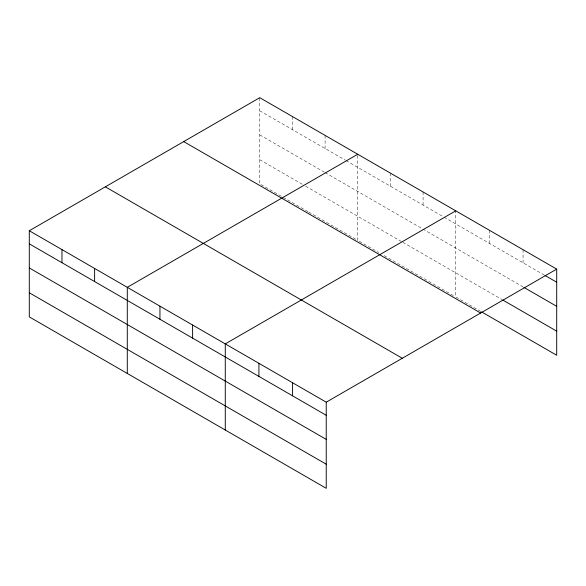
<?xml version="1.0" encoding="UTF-8"?>
<svg xmlns="http://www.w3.org/2000/svg" width="586" height="586" viewBox="0 0 586 586"><rect width="100%" height="100%" fill="white"/><g stroke="black" fill="none" stroke-linecap="round" stroke-linejoin="round"><path stroke-width="0.44" stroke-dasharray="2.93 2.2" d="M259.766 110.783L345.315 160.176M346.092 160.623L443.302 216.747M444.078 217.194L544.182 274.988M259.766 134.89L324.314 172.152M325.091 172.606L523.049 286.891M259.766 159.722L302.544 184.414M305.65 186.209L402.084 241.886M402.86 242.333L501.916 299.519M307.987 211.656L259.766 183.821L259.766 97.686M308.763 212.11L357.753 240.392L357.753 154.257M359.313 241.293L378.754 252.515M384.196 255.657L454.963 296.516M480.784 311.422L455.747 296.963L455.747 210.835M523.049 249.687L523.049 262.792M489.398 230.261L489.398 243.358M423.077 191.974L423.077 205.071M390.415 173.119L390.415 186.216M325.091 135.403L325.091 148.5M292.429 116.548L292.429 129.645"/><path stroke-width="0.88" d="M326.234 439.383L326.234 402.179L29.3 230.745L29.3 316.88L326.234 488.314L326.234 439.383L29.3 267.949M481.567 311.877L556.7 355.255L556.7 269.12L259.766 97.686L29.3 230.745M357.753 154.257L127.287 287.323L127.287 373.45M455.747 210.835L225.273 343.894L225.273 430.029M326.234 402.179L556.7 269.12M544.958 275.442L556.7 282.218M523.833 287.345L556.7 306.317M502.7 299.973L556.7 331.149M183.711 141.6L480.645 313.027M105.355 186.839L402.289 358.273M29.3 243.849L326.234 415.276M29.3 292.78L326.234 464.215M292.582 382.753L292.582 395.85M258.924 363.32L258.924 376.417M192.611 325.032L192.611 338.137M159.949 306.178L159.949 319.275M94.624 268.461L94.624 281.558M61.962 249.607L61.962 262.704"/></g></svg>
